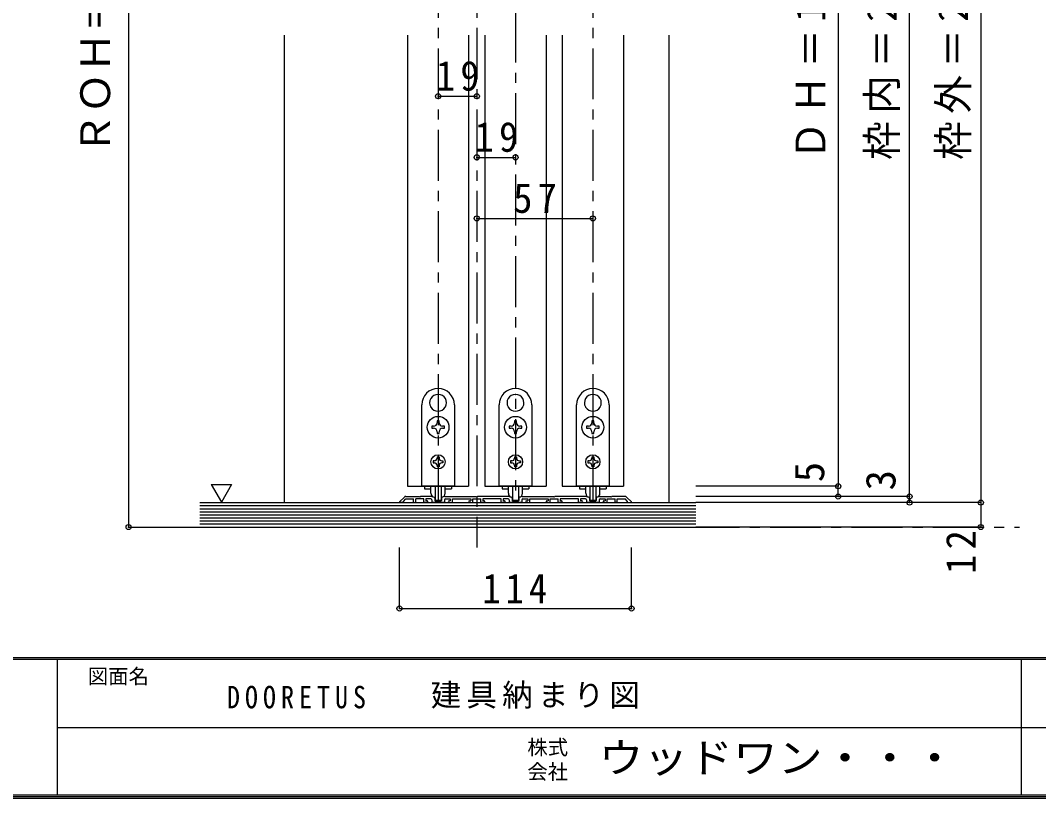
# Model space of a CAD drawing. Units: millimetres at full size, sheet at 1:5. Extents: x -973 to 977, y -718 to 696.
# Drawn here: x -16 to 484, y -701 to -319 of the extents above; entities that cross this region are included whole.
import ezdxf
from ezdxf.enums import TextEntityAlignment as Align

# ---------------------------------------------------------------- set-up
doc = ezdxf.new("R2010")
doc.units = ezdxf.units.MM
doc.header["$LTSCALE"] = 5
doc.header["$PDMODE"] = 32
doc.header["$PDSIZE"] = 2.5
doc.linetypes.add('CHAIN1', pattern=[8, 5, -1, 1, -1])
for name, color, linetype in [('0-1_通り芯', 4, 'CHAIN1'), ('0-3_仕上げ', 2, 'Continuous'), ('0-4_枠', 3, 'Continuous'), ('0-6_扉', 6, 'Continuous'), ('0-7_金物', 7, 'Continuous'), ('0-A_文字', 7, 'Continuous'), ('0-B_寸法', 7, 'Continuous'), ('F-0_補助線', 7, 'Continuous'), ('F-1_枠', 6, 'Continuous'), ('F-A_文字', 7, 'Continuous')]:
    doc.layers.add(name, color=color, linetype=linetype)
doc.styles.add('ＭＳ ゴシック', font='')
doc.styles.get('ＭＳ ゴシック').set_extended_font_data('MS Gothic')

msp = doc.modelspace()

# ---------------------------------------------------------------- linework, layer by layer
at = {"layer": '0-1_通り芯'}
for p, q in [((207.653, -2.5), (207.653, -577.5)), ((71.653, -567.5), (474.153, -567.5)), ((71.653, -567.5), (474.153, -567.5))]:
    msp.add_line(p, q, dxfattribs=at)
at = {"layer": '0-3_仕上げ'}
for p, q in [((71.653, -555.5), (315.153, -555.5)), ((71.653, -567.5), (315.153, -567.5))]:
    msp.add_line(p, q, dxfattribs=at)
at = {"layer": '0-3_仕上げ', "color": 7}
for p, q in [((71.653, -557), (315.153, -557)), ((71.653, -558.5), (315.153, -558.5)), ((71.653, -560), (315.153, -560)), ((71.653, -561.5), (315.153, -561.5)), ((71.653, -563), (315.153, -563)), ((71.653, -564.5), (315.153, -564.5)), ((71.653, -566), (315.153, -566))]:
    msp.add_line(p, q, dxfattribs=at)
at = {"layer": '0-4_枠', "color": 4}
for p, q in [((113.153, -555.5), (113.153, -326)), ((302.153, -555.5), (302.153, -326))]:
    msp.add_line(p, q, dxfattribs=at)
at = {"layer": '0-6_扉'}
for p, q in [((173.653, -326), (173.653, -547.5)), ((203.653, -326), (203.653, -547.5)), ((211.653, -326), (211.653, -547.5)), ((241.653, -326), (241.653, -547.5)), ((249.653, -326), (249.653, -547.5)), ((279.653, -326), (279.653, -547.5)), ((173.653, -547.5), (203.653, -547.5)), ((211.653, -547.5), (241.653, -547.5)), ((249.653, -547.5), (279.653, -547.5))]:
    msp.add_line(p, q, dxfattribs=at)
at = {"layer": '0-7_金物'}
for p, q in [((188.554, -502.351), (188.653, -502.45)), ((188.752, -502.351), (188.653, -502.45)), ((226.554, -502.351), (226.653, -502.45)), ((226.752, -502.351), (226.653, -502.45)), ((264.554, -502.351), (264.653, -502.45)), ((264.752, -502.351), (264.653, -502.45)), ((180.653, -547.5), (180.653, -507.5)), ((185.011, -508.489), (185.146, -508.525)), ((185.109, -508.66), (185.146, -508.525)), ((192.295, -508.489), (192.16, -508.525)), ((192.197, -508.66), (192.16, -508.525)), ((196.653, -507.5), (196.653, -547.5)), ((218.653, -547.5), (218.653, -507.5)), ((223.011, -508.489), (223.146, -508.525)), ((223.109, -508.66), (223.146, -508.525)), ((230.295, -508.489), (230.16, -508.525)), ((230.197, -508.66), (230.16, -508.525)), ((234.653, -507.5), (234.653, -547.5)), ((256.653, -547.5), (256.653, -507.5)), ((261.011, -508.489), (261.146, -508.525)), ((261.109, -508.66), (261.146, -508.525)), ((268.295, -508.489), (268.16, -508.525)), ((268.197, -508.66), (268.16, -508.525)), ((272.653, -507.5), (272.653, -547.5)), ((186.453, -518), (185.503, -518)), ((185.503, -518), (185.503, -519)), ((185.503, -519), (186.453, -519)), ((188.153, -515.35), (188.153, -516.3)), ((189.153, -515.35), (188.153, -515.35)), ((189.153, -516.3), (189.153, -515.35)), ((191.803, -518), (190.853, -518)), ((190.853, -519), (191.803, -519)), ((191.803, -519), (191.803, -518)), ((224.453, -518), (223.503, -518)), ((223.503, -518), (223.503, -519)), ((223.503, -519), (224.453, -519)), ((226.153, -515.35), (226.153, -516.3)), ((227.153, -515.35), (226.153, -515.35)), ((227.153, -516.3), (227.153, -515.35)), ((229.803, -518), (228.853, -518)), ((228.853, -519), (229.803, -519)), ((229.803, -519), (229.803, -518)), ((262.453, -518), (261.503, -518)), ((261.503, -518), (261.503, -519)), ((261.503, -519), (262.453, -519)), ((264.153, -515.35), (264.153, -516.3)), ((265.153, -515.35), (264.153, -515.35)), ((265.153, -516.3), (265.153, -515.35)), ((267.803, -518), (266.853, -518)), ((266.853, -519), (267.803, -519)), ((267.803, -519), (267.803, -518)), ((189.153, -521.65), (189.153, -520.7)), ((227.153, -521.65), (227.153, -520.7)), ((265.153, -521.65), (265.153, -520.7)), ((186.853, -535), (186.253, -535)), ((186.253, -535), (186.253, -536)), ((188.153, -533.1), (189.153, -533.1)), ((188.153, -533.1), (188.153, -533.7)), ((189.153, -533.1), (189.153, -533.7)), ((190.453, -535), (191.053, -535)), ((224.853, -535), (224.253, -535)), ((224.253, -535), (224.253, -536)), ((226.153, -533.1), (227.153, -533.1)), ((226.153, -533.1), (226.153, -533.7)), ((227.153, -533.1), (227.153, -533.7)), ((228.453, -535), (229.053, -535)), ((262.853, -535), (262.253, -535)), ((262.253, -535), (262.253, -536)), ((264.153, -533.1), (265.153, -533.1)), ((264.153, -533.1), (264.153, -533.7)), ((265.153, -533.1), (265.153, -533.7)), ((266.453, -535), (267.053, -535)), ((186.253, -536), (186.853, -536)), ((188.153, -537.3), (188.153, -537.9)), ((189.153, -537.9), (188.153, -537.9)), ((189.153, -537.3), (189.153, -537.9)), ((224.253, -536), (224.853, -536)), ((226.153, -537.3), (226.153, -537.9)), ((227.153, -537.9), (226.153, -537.9)), ((227.153, -537.3), (227.153, -537.9)), ((262.253, -536), (262.853, -536)), ((264.153, -537.3), (264.153, -537.9)), ((265.153, -537.9), (264.153, -537.9)), ((265.153, -537.3), (265.153, -537.9)), ((196.653, -547.5), (180.653, -547.5)), ((182.053, -547.5), (182.053, -548.7)), ((182.053, -548.7), (185.185, -548.7)), ((185.153, -550.921), (185.153, -547.5)), ((187.153, -547.5), (187.153, -554.121)), ((190.153, -547.5), (190.153, -554.112)), ((192.121, -548.7), (195.253, -548.7)), ((192.153, -550.921), (192.153, -547.5)), ((195.253, -547.5), (195.253, -548.7)), ((234.653, -547.5), (218.653, -547.5)), ((220.053, -547.5), (220.053, -548.7)), ((220.053, -548.7), (223.185, -548.7)), ((223.153, -550.921), (223.153, -547.5)), ((225.153, -547.5), (225.153, -554.121)), ((228.153, -547.5), (228.153, -554.112)), ((230.121, -548.7), (233.253, -548.7)), ((230.153, -550.921), (230.153, -547.5)), ((233.253, -547.5), (233.253, -548.7)), ((272.653, -547.5), (256.653, -547.5)), ((258.053, -547.5), (258.053, -548.7)), ((258.053, -548.7), (261.185, -548.7)), ((261.153, -550.921), (261.153, -547.5)), ((263.153, -547.5), (263.153, -554.121)), ((266.153, -547.5), (266.153, -554.112)), ((268.121, -548.7), (271.253, -548.7)), ((268.153, -550.921), (268.153, -547.5)), ((271.253, -547.5), (271.253, -548.7)), ((189.853, -554.421), (187.453, -554.421)), ((227.853, -554.421), (225.453, -554.421)), ((265.853, -554.421), (263.453, -554.421))]:
    msp.add_line(p, q, dxfattribs=at)
at = {"layer": '0-7_金物', "color": 3}
for p, q in [((172.077, -552.793), (169.712, -555.159)), ((171.653, -554.914), (172.867, -553.7)), ((171.653, -555.3), (171.653, -554.914)), ((172.867, -553.7), (176.653, -553.7)), ((176.653, -555.2), (176.653, -553.7)), ((177.653, -555.2), (177.653, -553.7)), ((185.424, -552.5), (179.953, -552.5)), ((183.253, -554.7), (182.653, -554.7)), ((185.553, -554.2), (185.553, -555.2)), ((185.578, -552.524), (186.707, -552.888)), ((187.053, -553.364), (187.053, -554.4)), ((187.353, -554.7), (189.953, -554.7)), ((190.253, -553.364), (190.253, -554.4)), ((191.728, -552.524), (190.6, -552.888)), ((191.753, -554.2), (191.753, -555.2)), ((191.882, -552.5), (207.353, -552.5)), ((192.253, -553.7), (194.653, -553.7)), ((194.053, -554.7), (194.653, -554.7)), ((194.653, -553.7), (194.653, -554.7)), ((195.653, -553.7), (204.653, -553.7)), ((195.653, -555.2), (195.653, -553.7)), ((204.053, -554.7), (204.653, -554.7)), ((204.653, -553.7), (204.653, -554.7)), ((205.653, -553.7), (209.653, -553.7)), ((205.653, -555.2), (205.653, -553.7)), ((207.653, -552.8), (207.353, -552.5)), ((207.953, -552.5), (207.653, -552.8)), ((223.424, -552.5), (207.953, -552.5)), ((209.653, -555.2), (209.653, -553.7)), ((211.253, -554.7), (210.653, -554.7)), ((221.253, -554.7), (220.653, -554.7)), ((223.553, -554.2), (223.553, -555.2)), ((223.578, -552.524), (224.707, -552.888)), ((225.053, -553.364), (225.053, -554.4)), ((225.353, -554.7), (227.953, -554.7)), ((228.253, -553.364), (228.253, -554.4)), ((229.728, -552.524), (228.6, -552.888)), ((229.753, -554.2), (229.753, -555.2)), ((229.882, -552.5), (245.353, -552.5)), ((230.253, -553.7), (232.653, -553.7)), ((232.053, -554.7), (232.653, -554.7)), ((232.653, -553.7), (232.653, -554.7)), ((233.653, -553.7), (242.653, -553.7)), ((233.653, -555.2), (233.653, -553.7)), ((242.053, -554.7), (242.653, -554.7)), ((242.653, -553.7), (242.653, -554.7)), ((243.653, -553.7), (247.653, -553.7)), ((243.653, -555.2), (243.653, -553.7)), ((245.653, -552.8), (245.353, -552.5)), ((245.953, -552.5), (245.653, -552.8)), ((261.424, -552.5), (245.953, -552.5)), ((247.653, -555.2), (247.653, -553.7)), ((249.253, -554.7), (248.653, -554.7)), ((259.253, -554.7), (258.653, -554.7)), ((261.553, -554.2), (261.553, -555.2)), ((261.578, -552.524), (262.707, -552.888)), ((263.053, -553.364), (263.053, -554.4)), ((263.353, -554.7), (265.953, -554.7)), ((266.253, -553.364), (266.253, -554.4)), ((267.728, -552.524), (266.6, -552.888)), ((267.753, -554.2), (267.753, -555.2)), ((267.882, -552.5), (273.353, -552.5)), ((268.253, -553.7), (270.653, -553.7)), ((270.053, -554.7), (270.653, -554.7)), ((270.653, -553.7), (270.653, -554.7)), ((271.653, -553.7), (275.653, -553.7)), ((271.653, -555.2), (271.653, -553.7)), ((273.653, -552.8), (273.353, -552.5)), ((273.953, -552.5), (273.653, -552.8)), ((280.522, -552.5), (273.953, -552.5)), ((275.653, -555.2), (275.653, -553.7)), ((276.653, -553.7), (280.439, -553.7)), ((276.653, -555.2), (276.653, -553.7)), ((281.229, -552.793), (283.594, -555.159)), ((171.453, -555.5), (169.853, -555.5)), ((176.953, -555.5), (177.353, -555.5)), ((183.253, -555.5), (181.953, -555.5)), ((191.453, -555.5), (185.853, -555.5)), ((194.053, -555.5), (195.353, -555.5)), ((204.053, -555.5), (205.353, -555.5)), ((211.253, -555.5), (209.953, -555.5)), ((221.253, -555.5), (219.953, -555.5)), ((229.453, -555.5), (223.853, -555.5)), ((232.053, -555.5), (233.353, -555.5)), ((242.053, -555.5), (243.353, -555.5)), ((249.253, -555.5), (247.953, -555.5)), ((259.253, -555.5), (257.953, -555.5)), ((267.453, -555.5), (261.853, -555.5)), ((270.053, -555.5), (271.353, -555.5)), ((276.353, -555.5), (275.953, -555.5)), ((281.853, -555.5), (283.453, -555.5))]:
    msp.add_line(p, q, dxfattribs=at)
at = {"layer": '0-7_金物'}
for points in [[(188.153, -520.7), (188.153, -521.65), (189.153, -521.65)], [(226.153, -520.7), (226.153, -521.65), (227.153, -521.65)], [(264.153, -520.7), (264.153, -521.65), (265.153, -521.65)], [(191.053, -535), (191.053, -536), (190.453, -536)], [(229.053, -535), (229.053, -536), (228.453, -536)], [(267.053, -535), (267.053, -536), (266.453, -536)]]:
    msp.add_lwpolyline(points, dxfattribs=at)
at = {"layer": '0-7_金物', "color": 3}
for points in [[(172.784, -552.5), (179.353, -552.5), (179.653, -552.8), (179.953, -552.5)], [(181.653, -555.2), (181.653, -553.7), (177.653, -553.7)], [(185.053, -553.7), (182.653, -553.7), (182.653, -554.7)], [(219.653, -555.2), (219.653, -553.7), (210.653, -553.7), (210.653, -554.7)], [(223.053, -553.7), (220.653, -553.7), (220.653, -554.7)], [(257.653, -555.2), (257.653, -553.7), (248.653, -553.7), (248.653, -554.7)], [(261.053, -553.7), (258.653, -553.7), (258.653, -554.7)], [(281.653, -555.3), (281.653, -554.914), (280.439, -553.7)]]:
    msp.add_lwpolyline(points, dxfattribs=at)
at = {"layer": '0-7_金物'}
for centre, radius in [((188.653, -518.5), 5.35), ((226.653, -518.5), 5.35), ((264.653, -518.5), 5.35), ((188.653, -535.5), 3.5), ((226.653, -535.5), 3.5), ((264.653, -535.5), 3.5)]:
    msp.add_circle(centre, radius, dxfattribs=at)
for centre, radius, start, end in [((188.653, -507.5), 8, 0, 180), ((226.653, -507.5), 8, 0, 180), ((264.653, -507.5), 8, 0, 180), ((188.653, -506.5), 4.15, 91.3645, 208.6355), ((188.653, -506.5), 4.15, 331.3645, 88.6355), ((226.653, -506.5), 4.15, 91.3645, 208.6355), ((226.653, -506.5), 4.15, 331.3645, 88.6355), ((264.653, -506.5), 4.15, 91.3645, 208.6355), ((264.653, -506.5), 4.15, 331.3645, 88.6355), ((188.653, -506.5), 4.15, 211.3645, 328.6355), ((226.653, -506.5), 4.15, 211.3645, 328.6355), ((264.653, -506.5), 4.15, 211.3645, 328.6355), ((186.453, -516.3), 1.7, 270, 0), ((186.453, -520.7), 1.7, 0, 90), ((190.853, -516.3), 1.7, 180, 270), ((190.853, -520.7), 1.7, 90, 180), ((224.453, -516.3), 1.7, 270, 0), ((224.453, -520.7), 1.7, 0, 90), ((228.853, -516.3), 1.7, 180, 270), ((228.853, -520.7), 1.7, 90, 180), ((262.453, -516.3), 1.7, 270, 0), ((262.453, -520.7), 1.7, 0, 90), ((266.853, -516.3), 1.7, 180, 270), ((266.853, -520.7), 1.7, 90, 180), ((186.853, -533.7), 1.3, 270, 0), ((190.453, -533.7), 1.3, 180, 270), ((224.853, -533.7), 1.3, 270, 0), ((228.453, -533.7), 1.3, 180, 270), ((262.853, -533.7), 1.3, 270, 0), ((266.453, -533.7), 1.3, 180, 270), ((186.853, -537.3), 1.3, 0, 90), ((190.453, -537.3), 1.3, 90, 180), ((224.853, -537.3), 1.3, 0, 90), ((228.453, -537.3), 1.3, 90, 180), ((262.853, -537.3), 1.3, 0, 90), ((266.453, -537.3), 1.3, 90, 180), ((187.153, -550.921), 2, 180, 264.78409), ((186.953, -553.112), 0.2, 0, 84.78409), ((187.453, -554.121), 0.3, 180, 270), ((189.853, -554.121), 0.3, 270, 0), ((190.353, -553.112), 0.2, 95.21591, 180), ((190.153, -550.921), 2, 275.21591, 0), ((225.153, -550.921), 2, 180, 264.78409), ((224.953, -553.112), 0.2, 0, 84.78409), ((225.453, -554.121), 0.3, 180, 270), ((227.853, -554.121), 0.3, 270, 0), ((228.353, -553.112), 0.2, 95.21591, 180), ((228.153, -550.921), 2, 275.21591, 0), ((263.153, -550.921), 2, 180, 264.78409), ((262.953, -553.112), 0.2, 0, 84.78409), ((263.453, -554.121), 0.3, 180, 270), ((265.853, -554.121), 0.3, 270, 0), ((266.353, -553.112), 0.2, 95.21591, 180), ((266.153, -550.921), 2, 275.21591, 0)]:
    msp.add_arc(centre, radius, start, end, dxfattribs=at)
at = {"layer": '0-7_金物', "color": 3}
for centre, radius, start, end in [((172.784, -553.5), 1, 90, 135), ((183.253, -555.1), 0.4, 0, 90), ((185.053, -554.2), 0.5, 0, 90), ((185.424, -553), 0.5, 72.1213, 90), ((186.553, -553.364), 0.5, 0, 72.1213), ((187.353, -554.4), 0.3, 180, 270), ((189.953, -554.4), 0.3, 270, 0), ((190.753, -553.364), 0.5, 107.8787, 180), ((191.882, -553), 0.5, 90, 107.8787), ((192.253, -554.2), 0.5, 90, 180), ((194.053, -555.1), 0.4, 90, 180), ((204.053, -555.1), 0.4, 90, 180), ((211.253, -555.1), 0.4, 0, 90), ((221.253, -555.1), 0.4, 0, 90), ((223.053, -554.2), 0.5, 0, 90), ((223.424, -553), 0.5, 72.1213, 90), ((224.553, -553.364), 0.5, 0, 72.1213), ((225.353, -554.4), 0.3, 180, 270), ((227.953, -554.4), 0.3, 270, 0), ((228.753, -553.364), 0.5, 107.8787, 180), ((229.882, -553), 0.5, 90, 107.8787), ((230.253, -554.2), 0.5, 90, 180), ((232.053, -555.1), 0.4, 90, 180), ((242.053, -555.1), 0.4, 90, 180), ((249.253, -555.1), 0.4, 0, 90), ((259.253, -555.1), 0.4, 0, 90), ((261.053, -554.2), 0.5, 0, 90), ((261.424, -553), 0.5, 72.1213, 90), ((262.553, -553.364), 0.5, 0, 72.1213), ((263.353, -554.4), 0.3, 180, 270), ((265.953, -554.4), 0.3, 270, 0), ((266.753, -553.364), 0.5, 107.8787, 180), ((267.882, -553), 0.5, 90, 107.8787), ((268.253, -554.2), 0.5, 90, 180), ((270.053, -555.1), 0.4, 90, 180), ((280.522, -553.5), 1, 45, 90), ((169.853, -555.3), 0.2, 135, 270), ((171.453, -555.3), 0.2, 270, 0), ((176.953, -555.2), 0.3, 180, 270), ((177.353, -555.2), 0.3, 270, 0), ((181.953, -555.2), 0.3, 180, 270), ((183.253, -555.1), 0.4, 270, 0), ((185.853, -555.2), 0.3, 180, 270), ((191.453, -555.2), 0.3, 270, 0), ((194.053, -555.1), 0.4, 180, 270), ((195.353, -555.2), 0.3, 270, 0), ((204.053, -555.1), 0.4, 180, 270), ((205.353, -555.2), 0.3, 270, 0), ((209.953, -555.2), 0.3, 180, 270), ((211.253, -555.1), 0.4, 270, 0), ((219.953, -555.2), 0.3, 180, 270), ((221.253, -555.1), 0.4, 270, 0), ((223.853, -555.2), 0.3, 180, 270), ((229.453, -555.2), 0.3, 270, 0), ((232.053, -555.1), 0.4, 180, 270), ((233.353, -555.2), 0.3, 270, 0), ((242.053, -555.1), 0.4, 180, 270), ((243.353, -555.2), 0.3, 270, 0), ((247.953, -555.2), 0.3, 180, 270), ((249.253, -555.1), 0.4, 270, 0), ((257.953, -555.2), 0.3, 180, 270), ((259.253, -555.1), 0.4, 270, 0), ((261.853, -555.2), 0.3, 180, 270), ((267.453, -555.2), 0.3, 270, 0), ((270.053, -555.1), 0.4, 180, 270), ((271.353, -555.2), 0.3, 270, 0), ((275.953, -555.2), 0.3, 180, 270), ((276.353, -555.2), 0.3, 270, 0), ((281.853, -555.3), 0.2, 180, 270), ((283.453, -555.3), 0.2, 270, 45)]:
    msp.add_arc(centre, radius, start, end, dxfattribs=at)
at = {"layer": '0-A_文字'}
msp.add_line((77.218, -546.686), (82.218, -555.347), dxfattribs=at)
msp.add_lwpolyline([(77.218, -546.686), (87.218, -546.686), (82.218, -555.347)], dxfattribs=at)
at = {"layer": '0-B_寸法', "color": 4}
for p, q in [((36.653, -52.5), (36.653, -567.5)), ((420.153, -552.5), (420.153, -60.5)), ((455.153, -60.5), (455.153, -567.5)), ((385.153, -90.5), (385.153, -547.5)), ((188.653, -356), (207.653, -356)), ((207.653, -386), (226.653, -386)), ((207.653, -416), (264.653, -416)), ((385.153, -547.5), (315.153, -547.5)), ((385.153, -552.5), (385.153, -547.5)), ((420.153, -552.5), (315.153, -552.5)), ((385.153, -552.5), (315.153, -552.5)), ((420.153, -555.5), (420.153, -552.5)), ((455.153, -555.5), (315.153, -555.5)), ((36.653, -567.5), (71.653, -567.5)), ((455.153, -567.5), (315.153, -567.5)), ((169.653, -607.5), (169.653, -577.5)), ((283.653, -607.5), (283.653, -577.5)), ((169.653, -607.5), (283.653, -607.5))]:
    msp.add_line(p, q, dxfattribs=at)
at = {"layer": '0-B_寸法', "color": 4, "linetype": 'CHAIN1'}
for p, q in [((188.653, -52.5), (188.653, -555.5)), ((264.653, -52.5), (264.653, -555.5)), ((226.653, -74.5), (226.653, -555.5))]:
    msp.add_line(p, q, dxfattribs=at)
at = {"layer": '0-B_寸法'}
for p in [(188.653, -356), (207.653, -356), (207.653, -386), (226.653, -386), (207.653, -416), (264.653, -416), (385.153, -547.5), (385.153, -552.5), (420.153, -552.5), (420.153, -555.5), (455.153, -555.5), (36.653, -567.5), (455.153, -567.5), (169.653, -607.5), (283.653, -607.5)]:
    msp.add_point(p, dxfattribs=at)
at = {"layer": 'F-1_枠'}
for p, q in [((976.653, -631.667), (-973.347, -631.667)), ((976.653, -632.5), (-973.347, -632.5)), ((1.653, -632.5), (1.653, -699.167)), ((474.986, -632.5), (474.986, -699.167)), ((1.653, -665.833), (974.986, -665.834)), ((976.653, -699.167), (-973.347, -699.167)), ((976.653, -700), (-973.347, -700)), ((976.653, -700.833), (-973.347, -700.833))]:
    msp.add_line(p, q, dxfattribs=at)

# ---------------------------------------------------------------- texts
at = {"layer": '0-B_寸法', "style": 'ＭＳ ゴシック'}
for s, p in [('ＲＯＨ＝2,055', (32.012, -384.5)), ('5', (382.653, -545.5)), ('3', (417.653, -549.5))]:
    msp.add_text(s, height=14.66, rotation=90, dxfattribs=at).set_placement(p, align=Align.BOTTOM_LEFT)
at = {"layer": '0-B_寸法', "char_height": 14.66, "attachment_point": 7, "rotation": 90, "style": 'ＭＳ ゴシック'}
for s, insert in [('\\T1.19;\\W0.95;ＤＨ＝1,983', (382.653, -387.25)), ('\\T1.19;\\W0.95;枠内＝2,002', (417.653, -387.25)), ('\\T1.19;\\W0.95;枠外＝2,035', (452.653, -387.25)), ('\\T1.27;\\W0.95;12', (452.653, -590.544))]:
    msp.add_mtext(s, dxfattribs=dict(at, insert=insert))
at = {"layer": '0-B_寸法', "char_height": 14.66, "attachment_point": 7, "style": 'ＭＳ ゴシック'}
for s, insert in [('\\T1.27;\\W0.95;19', (187.528, -353.5)), ('\\T1.27;\\W0.95;19', (206.528, -383.5)), ('\\T1.27;\\W0.95;57', (225.528, -413.5)), ('\\T1.27;\\W0.9;114', (210.403, -605))]:
    msp.add_mtext(s, dxfattribs=dict(at, insert=insert))
at = {"layer": 'F-0_補助線', "char_height": 11, "attachment_point": 7, "style": 'ＭＳ ゴシック'}
for s, insert in [('\\T1.17;建具納まり図', (184.986, -656.667)), ('\\T1.39;\\W0.85;DOORETUS', (84.986, -656.667))]:
    msp.add_mtext(s, dxfattribs=dict(at, insert=insert))
at = {"layer": 'F-A_文字', "style": 'ＭＳ ゴシック'}
for s, p in [('図面名', (16.653, -646.667)), ('株式', (232.486, -681.5)), ('会社', (232.486, -693.5))]:
    msp.add_text(s, height=7.331, dxfattribs=at).set_placement(p, align=Align.BOTTOM_LEFT)
at = {"layer": 'F-A_文字', "style": 'ＭＳ ゴシック', "width": 1.1}
msp.add_text('ウッドワン・・・', height=14.66, dxfattribs=at).set_placement((267.486, -692.5), align=Align.BOTTOM_LEFT)

doc.saveas('drawing.dxf')
